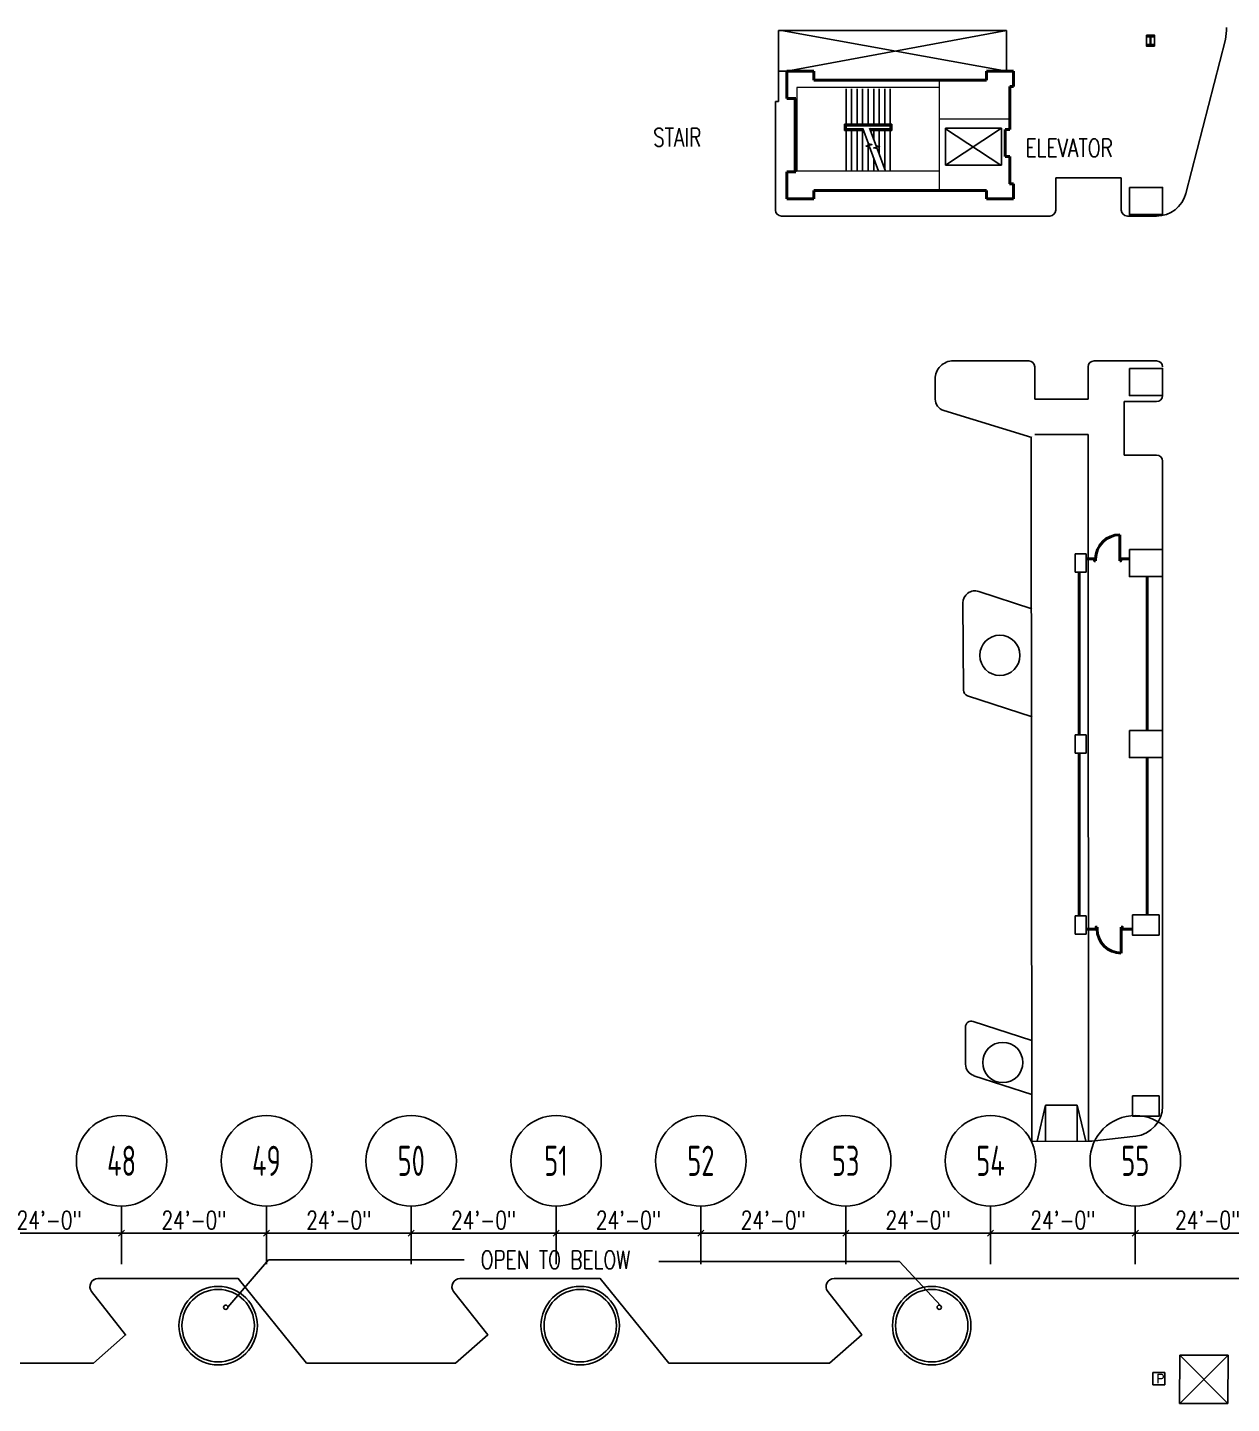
# Model space of a CAD drawing. Extents: x -13345 to 10098, y -1643 to 9113.
# Drawn here: x -1285 to 1109, y 4095 to 6832 of the extents above; entities that cross this region are included whole.
import ezdxf
from ezdxf.enums import TextEntityAlignment as Align

# ---------------------------------------------------------------- set-up
doc = ezdxf.new("R2010")
doc.units = 0
doc.header["$LTSCALE"] = 192
doc.header["$MEASUREMENT"] = 0
doc.layers.get('0').update_dxf_attribs({"linetype": 'CONTINUOUS'})
doc.layers.get('DEFPOINTS').update_dxf_attribs({"linetype": 'CONTINUOUS'})
for name, color, linetype in [('ARCH-FEATURES', 2, 'CONTINUOUS'), ('ARCH-OPENINGS-BELOW', 1, 'CONTINUOUS'), ('ARCH-SITE-MISC', 8, 'CONTINUOUS'), ('ARCH-WALLS-EXTERIOR', 5, 'CONTINUOUS'), ('ARCH-WALLS-INTERIOR', 1, 'CONTINUOUS'), ('DIMENSIONS-STRUCTURAL-GRID', 9, 'CONTINUOUS'), ('STRUCTURAL-COLUMNS', 3, 'CONTINUOUS'), ('STRUCTURAL-GRID-TAGS', 8, 'CONTINUOUS'), ('TEXT-GENERAL', 2, 'CONTINUOUS')]:
    doc.layers.add(name, color=color, linetype=linetype)
doc.layers.add('COMMON AREA FILL', color=7, linetype='CONTINUOUS', true_color=0xdedede)
doc.styles.add('DIM', font='dim', dxfattribs={"width": 0.75})
doc.styles.add('SIMPLEX', font='SIMPLEX.shx', dxfattribs={"width": 0.75})
doc.styles.get("Standard").update_dxf_attribs({"font": 'txt.shx', "width": 0.75})
doc.styles.add('STYLE1', font='simplex.shx')
doc.dimstyles.new('LOD-EX-GRID (with ticks)', dxfattribs={"dimscale": 0, "dimtxt": 36, "dimasz": 12, "dimexe": 12, "dimexo": 12, "dimgap": 8, "dimtad": 1, "dimdec": 0, "dimrnd": 0.0625, "dimzin": 3, "dimdsep": 46, "dimlunit": 4, "dimtxsty": 'Standard', "dimblk1": 'OBLIQUE', "dimblk2": 'OBLIQUE', "dimsah": 1, "dimcen": 0, "dimclrt": 256, "dimadec": 0, "dimazin": 0, "dimtfac": 6, "dimtdec": 0, "dimtofl": 0, "dimtmove": 1, "dimatfit": 3, "dimldrblk": 'OBLIQUE', "dimfxl": 1, "dimfrac": 2, "dimtolj": 1, "dimtzin": 3, "dimarcsym": 0})

# ---------------------------------------------------------------- blocks, each defined once
blk = doc.blocks.new('UNITSQUARE')
for p, q in [((1, 1), (0, 1)), ((0, 1), (0, 0)), ((1, 0), (1, 1)), ((0, 0), (1, 0))]:
    blk.add_line(p, q)
blk = doc.blocks.new('PHONE')
for p, q in [((-12, 12), (-12, -12)), ((-12, 12), (12, 12)), ((12, 12), (12, -12)), ((-12, -12), (12, -12))]:
    blk.add_line(p, q)
at = {"style": 'STYLE1'}
blk.add_text('P', height=18, dxfattribs=at).set_placement((-5.2, -9.1))
blk = doc.blocks.new('SYMB-W18ColBP_65')
at = {"layer": 'STRUCTURAL-COLUMNS', "flags": 128}
blk.add_lwpolyline([(-75, 113), (75, 113), (75, 94), (6, 94), (6, -94), (75, -94), (75, -112), (-75, -112), (-75, -94), (-6, -94), (-6, 94), (-75, 94), (-75, 113)], dxfattribs=at)
at = {"layer": 'STRUCTURAL-COLUMNS'}
blk.add_point((0, 0), dxfattribs=at)
blk.add_3dface([(-100, 138), (100, 138), (100, -137), (-100, -137)], dxfattribs=at)
blk = doc.blocks.new('COLNUMC')
at = {"linetype": 'Continuous'}
blk.add_circle((0, 0), 90, dxfattribs=at)
at = {"linetype": 'Continuous', "style": 'DIM', "width": 0.75}
blk.add_attdef('COLUMN', text='', height=60, dxfattribs=at).set_placement((0, 0), align=Align.MIDDLE)
blk = doc.blocks.new('_OBLIQUE')
at = {"color": 0, "linetype": 'ByBlock'}
blk.add_line((-0.5, -0.5), (0.5, 0.5), dxfattribs=at)
blk = doc.blocks.new('*D69')
at = {"layer": 'DEFPOINTS', "color": 0, "transparency": 16777216}
for p in [(-1097.9, 4433.7), (-1385.9, 4429.9), (-1097.9, 4429.9)]:
    blk.add_point(p, dxfattribs=at)
at = {"layer": 'DIMENSIONS-STRUCTURAL-GRID', "color": 0, "lineweight": -2, "transparency": 16777216}
for p, q in [((-1385.9, 4441.9), (-1385.9, 4445.7)), ((-1385.9, 4433.7), (-1097.9, 4433.7)), ((-1097.9, 4441.9), (-1097.9, 4445.7))]:
    blk.add_line(p, q, dxfattribs=at)
at = {"layer": 'DIMENSIONS-STRUCTURAL-GRID', "color": 0, "lineweight": -2, "transparency": 16777216, "xscale": 12, "yscale": 12, "zscale": 12, "rotation": 180}
blk.add_blockref('_OBLIQUE', (-1385.9, 4433.7), dxfattribs=at)
at = {"layer": 'DIMENSIONS-STRUCTURAL-GRID', "color": 0, "lineweight": -2, "transparency": 16777216, "xscale": 12, "yscale": 12, "zscale": 12}
blk.add_blockref('_OBLIQUE', (-1097.9, 4433.7), dxfattribs=at)
at = {"layer": 'DIMENSIONS-STRUCTURAL-GRID', "transparency": 16777216, "insert": (-1241.9, 4459.7), "char_height": 36, "attachment_point": 5}
blk.add_mtext('\\A1;24\'-0"', dxfattribs=at)
blk = doc.blocks.new('*D70')
at = {"layer": 'DEFPOINTS', "color": 0, "transparency": 16777216}
for p in [(-809.9, 4433.7), (-1097.9, 4429.9), (-809.9, 4429.9)]:
    blk.add_point(p, dxfattribs=at)
at = {"layer": 'DIMENSIONS-STRUCTURAL-GRID', "color": 0, "lineweight": -2, "transparency": 16777216}
for p, q in [((-1097.9, 4441.9), (-1097.9, 4445.7)), ((-1097.9, 4433.7), (-809.9, 4433.7)), ((-809.9, 4441.9), (-809.9, 4445.7))]:
    blk.add_line(p, q, dxfattribs=at)
at = {"layer": 'DIMENSIONS-STRUCTURAL-GRID', "color": 0, "lineweight": -2, "transparency": 16777216, "xscale": 12, "yscale": 12, "zscale": 12, "rotation": 180}
blk.add_blockref('_OBLIQUE', (-1097.9, 4433.7), dxfattribs=at)
at = {"layer": 'DIMENSIONS-STRUCTURAL-GRID', "color": 0, "lineweight": -2, "transparency": 16777216, "xscale": 12, "yscale": 12, "zscale": 12}
blk.add_blockref('_OBLIQUE', (-809.9, 4433.7), dxfattribs=at)
at = {"layer": 'DIMENSIONS-STRUCTURAL-GRID', "transparency": 16777216, "insert": (-953.9, 4459.7), "char_height": 36, "attachment_point": 5}
blk.add_mtext('\\A1;24\'-0"', dxfattribs=at)
blk = doc.blocks.new('*D71')
at = {"layer": 'DEFPOINTS', "color": 0, "transparency": 16777216}
for p in [(-521.9, 4433.7), (-809.9, 4429.9), (-521.9, 4429.9)]:
    blk.add_point(p, dxfattribs=at)
at = {"layer": 'DIMENSIONS-STRUCTURAL-GRID', "color": 0, "lineweight": -2, "transparency": 16777216}
for p, q in [((-809.9, 4441.9), (-809.9, 4445.7)), ((-809.9, 4433.7), (-521.9, 4433.7)), ((-521.9, 4441.9), (-521.9, 4445.7))]:
    blk.add_line(p, q, dxfattribs=at)
at = {"layer": 'DIMENSIONS-STRUCTURAL-GRID', "color": 0, "lineweight": -2, "transparency": 16777216, "xscale": 12, "yscale": 12, "zscale": 12, "rotation": 180}
blk.add_blockref('_OBLIQUE', (-809.9, 4433.7), dxfattribs=at)
at = {"layer": 'DIMENSIONS-STRUCTURAL-GRID', "color": 0, "lineweight": -2, "transparency": 16777216, "xscale": 12, "yscale": 12, "zscale": 12}
blk.add_blockref('_OBLIQUE', (-521.9, 4433.7), dxfattribs=at)
at = {"layer": 'DIMENSIONS-STRUCTURAL-GRID', "transparency": 16777216, "insert": (-665.9, 4459.7), "char_height": 36, "attachment_point": 5}
blk.add_mtext('\\A1;24\'-0"', dxfattribs=at)
blk = doc.blocks.new('*D72')
at = {"layer": 'DEFPOINTS', "color": 0, "transparency": 16777216}
for p in [(-233.9, 4433.7), (-521.9, 4429.9), (-233.9, 4429.9)]:
    blk.add_point(p, dxfattribs=at)
at = {"layer": 'DIMENSIONS-STRUCTURAL-GRID', "color": 0, "lineweight": -2, "transparency": 16777216}
for p, q in [((-521.9, 4441.9), (-521.9, 4445.7)), ((-521.9, 4433.7), (-233.9, 4433.7)), ((-233.9, 4441.9), (-233.9, 4445.7))]:
    blk.add_line(p, q, dxfattribs=at)
at = {"layer": 'DIMENSIONS-STRUCTURAL-GRID', "color": 0, "lineweight": -2, "transparency": 16777216, "xscale": 12, "yscale": 12, "zscale": 12, "rotation": 180}
blk.add_blockref('_OBLIQUE', (-521.9, 4433.7), dxfattribs=at)
at = {"layer": 'DIMENSIONS-STRUCTURAL-GRID', "color": 0, "lineweight": -2, "transparency": 16777216, "xscale": 12, "yscale": 12, "zscale": 12}
blk.add_blockref('_OBLIQUE', (-233.9, 4433.7), dxfattribs=at)
at = {"layer": 'DIMENSIONS-STRUCTURAL-GRID', "transparency": 16777216, "insert": (-377.9, 4459.7), "char_height": 36, "attachment_point": 5}
blk.add_mtext('\\A1;24\'-0"', dxfattribs=at)
blk = doc.blocks.new('*D73')
at = {"layer": 'DEFPOINTS', "color": 0, "transparency": 16777216}
for p in [(54.1, 4433.7), (-233.9, 4429.9), (54.1, 4429.9)]:
    blk.add_point(p, dxfattribs=at)
at = {"layer": 'DIMENSIONS-STRUCTURAL-GRID', "color": 0, "lineweight": -2, "transparency": 16777216}
for p, q in [((-233.9, 4441.9), (-233.9, 4445.7)), ((-233.9, 4433.7), (54.1, 4433.7)), ((54.1, 4441.9), (54.1, 4445.7))]:
    blk.add_line(p, q, dxfattribs=at)
at = {"layer": 'DIMENSIONS-STRUCTURAL-GRID', "color": 0, "lineweight": -2, "transparency": 16777216, "xscale": 12, "yscale": 12, "zscale": 12, "rotation": 180}
blk.add_blockref('_OBLIQUE', (-233.9, 4433.7), dxfattribs=at)
at = {"layer": 'DIMENSIONS-STRUCTURAL-GRID', "color": 0, "lineweight": -2, "transparency": 16777216, "xscale": 12, "yscale": 12, "zscale": 12}
blk.add_blockref('_OBLIQUE', (54.1, 4433.7), dxfattribs=at)
at = {"layer": 'DIMENSIONS-STRUCTURAL-GRID', "transparency": 16777216, "insert": (-89.9, 4459.7), "char_height": 36, "attachment_point": 5}
blk.add_mtext('\\A1;24\'-0"', dxfattribs=at)
blk = doc.blocks.new('*D74')
at = {"layer": 'DEFPOINTS', "color": 0, "transparency": 16777216}
for p in [(342.1, 4433.7), (54.1, 4429.9), (342.1, 4429.9)]:
    blk.add_point(p, dxfattribs=at)
at = {"layer": 'DIMENSIONS-STRUCTURAL-GRID', "color": 0, "lineweight": -2, "transparency": 16777216}
for p, q in [((54.1, 4441.9), (54.1, 4445.7)), ((54.1, 4433.7), (342.1, 4433.7)), ((342.1, 4441.9), (342.1, 4445.7))]:
    blk.add_line(p, q, dxfattribs=at)
at = {"layer": 'DIMENSIONS-STRUCTURAL-GRID', "color": 0, "lineweight": -2, "transparency": 16777216, "xscale": 12, "yscale": 12, "zscale": 12, "rotation": 180}
blk.add_blockref('_OBLIQUE', (54.1, 4433.7), dxfattribs=at)
at = {"layer": 'DIMENSIONS-STRUCTURAL-GRID', "color": 0, "lineweight": -2, "transparency": 16777216, "xscale": 12, "yscale": 12, "zscale": 12}
blk.add_blockref('_OBLIQUE', (342.1, 4433.7), dxfattribs=at)
at = {"layer": 'DIMENSIONS-STRUCTURAL-GRID', "transparency": 16777216, "insert": (198.1, 4459.7), "char_height": 36, "attachment_point": 5}
blk.add_mtext('\\A1;24\'-0"', dxfattribs=at)
blk = doc.blocks.new('*D75')
at = {"layer": 'DEFPOINTS', "color": 0, "transparency": 16777216}
for p in [(630.1, 4433.7), (342.1, 4429.9), (630.1, 4429.9)]:
    blk.add_point(p, dxfattribs=at)
at = {"layer": 'DIMENSIONS-STRUCTURAL-GRID', "color": 0, "lineweight": -2, "transparency": 16777216}
for p, q in [((342.1, 4441.9), (342.1, 4445.7)), ((342.1, 4433.7), (630.1, 4433.7)), ((630.1, 4441.9), (630.1, 4445.7))]:
    blk.add_line(p, q, dxfattribs=at)
at = {"layer": 'DIMENSIONS-STRUCTURAL-GRID', "color": 0, "lineweight": -2, "transparency": 16777216, "xscale": 12, "yscale": 12, "zscale": 12, "rotation": 180}
blk.add_blockref('_OBLIQUE', (342.1, 4433.7), dxfattribs=at)
at = {"layer": 'DIMENSIONS-STRUCTURAL-GRID', "color": 0, "lineweight": -2, "transparency": 16777216, "xscale": 12, "yscale": 12, "zscale": 12}
blk.add_blockref('_OBLIQUE', (630.1, 4433.7), dxfattribs=at)
at = {"layer": 'DIMENSIONS-STRUCTURAL-GRID', "transparency": 16777216, "insert": (486.1, 4459.7), "char_height": 36, "attachment_point": 5}
blk.add_mtext('\\A1;24\'-0"', dxfattribs=at)
blk = doc.blocks.new('*D76')
at = {"layer": 'DEFPOINTS', "color": 0, "transparency": 16777216}
for p in [(918.1, 4433.7), (630.1, 4429.9), (918.1, 4429.9)]:
    blk.add_point(p, dxfattribs=at)
at = {"layer": 'DIMENSIONS-STRUCTURAL-GRID', "color": 0, "lineweight": -2, "transparency": 16777216}
for p, q in [((630.1, 4441.9), (630.1, 4445.7)), ((630.1, 4433.7), (918.1, 4433.7)), ((918.1, 4441.9), (918.1, 4445.7))]:
    blk.add_line(p, q, dxfattribs=at)
at = {"layer": 'DIMENSIONS-STRUCTURAL-GRID', "color": 0, "lineweight": -2, "transparency": 16777216, "xscale": 12, "yscale": 12, "zscale": 12, "rotation": 180}
blk.add_blockref('_OBLIQUE', (630.1, 4433.7), dxfattribs=at)
at = {"layer": 'DIMENSIONS-STRUCTURAL-GRID', "color": 0, "lineweight": -2, "transparency": 16777216, "xscale": 12, "yscale": 12, "zscale": 12}
blk.add_blockref('_OBLIQUE', (918.1, 4433.7), dxfattribs=at)
at = {"layer": 'DIMENSIONS-STRUCTURAL-GRID', "transparency": 16777216, "insert": (774.1, 4459.7), "char_height": 36, "attachment_point": 5}
blk.add_mtext('\\A1;24\'-0"', dxfattribs=at)
blk = doc.blocks.new('*D77')
at = {"layer": 'DEFPOINTS', "color": 0, "transparency": 16777216}
for p in [(1206.1, 4433.7), (918.1, 4429.9), (1206.1, 4429.9)]:
    blk.add_point(p, dxfattribs=at)
at = {"layer": 'DIMENSIONS-STRUCTURAL-GRID', "color": 0, "lineweight": -2, "transparency": 16777216}
for p, q in [((918.1, 4441.9), (918.1, 4445.7)), ((918.1, 4433.7), (1206.1, 4433.7)), ((1206.1, 4441.9), (1206.1, 4445.7))]:
    blk.add_line(p, q, dxfattribs=at)
at = {"layer": 'DIMENSIONS-STRUCTURAL-GRID', "color": 0, "lineweight": -2, "transparency": 16777216, "xscale": 12, "yscale": 12, "zscale": 12, "rotation": 180}
blk.add_blockref('_OBLIQUE', (918.1, 4433.7), dxfattribs=at)
at = {"layer": 'DIMENSIONS-STRUCTURAL-GRID', "color": 0, "lineweight": -2, "transparency": 16777216, "xscale": 12, "yscale": 12, "zscale": 12}
blk.add_blockref('_OBLIQUE', (1206.1, 4433.7), dxfattribs=at)
at = {"layer": 'DIMENSIONS-STRUCTURAL-GRID', "transparency": 16777216, "insert": (1062.1, 4459.7), "char_height": 36, "attachment_point": 5}
blk.add_mtext('\\A1;24\'-0"', dxfattribs=at)

msp = doc.modelspace()

# ---------------------------------------------------------------- linework, layer by layer
at = {"layer": 'ARCH-FEATURES'}
for p, q in [((661.8, 6825.8), (208.2, 6825.8)), ((214.2, 6825.8), (661.8, 6744.8)), ((661.8, 6825.8), (224.8, 6744.8)), ((661.8, 6744.8), (661.8, 6825.8)), ((342.8, 6639.3), (342.8, 6709.9)), ((353.8, 6639.3), (353.8, 6709.9)), ((364.8, 6639.3), (364.8, 6709.9)), ((375.8, 6639.3), (375.8, 6709.9)), ((386.8, 6639.3), (386.8, 6709.9)), ((397.8, 6639.3), (397.8, 6709.9)), ((408.8, 6639.3), (408.8, 6709.9)), ((419.8, 6639.3), (419.8, 6709.9)), ((430.8, 6639.3), (430.8, 6709.9)), ((433.8, 6639.3), (339.8, 6639.3)), ((339.8, 6627.3), (339.8, 6639.3)), ((377.4, 6627.3), (339.8, 6627.3)), ((432.3, 6637.8), (341.3, 6637.8)), ((341.3, 6628.8), (341.3, 6637.8)), ((376.9, 6628.8), (341.3, 6628.8)), ((342.8, 6628.8), (342.8, 6637.8)), ((430.8, 6636.3), (342.8, 6636.3)), ((376.3, 6630.3), (342.8, 6630.3)), ((342.8, 6627.3), (342.8, 6546.3)), ((353.8, 6637.8), (353.8, 6636.3)), ((353.8, 6628.8), (353.8, 6630.3)), ((353.8, 6546.3), (353.8, 6627.3)), ((364.8, 6637.8), (364.8, 6636.3)), ((364.8, 6628.8), (364.8, 6630.3)), ((364.8, 6546.3), (364.8, 6627.3)), ((375.8, 6637.8), (375.8, 6636.3)), ((375.8, 6628.8), (375.8, 6630.3)), ((375.8, 6546.3), (375.8, 6627.3)), ((386.8, 6637.8), (386.8, 6636.3)), ((430.8, 6630.3), (390.3, 6630.3)), ((432.3, 6628.8), (390.8, 6628.8)), ((433.8, 6627.3), (391.4, 6627.3)), ((397.8, 6637.8), (397.8, 6636.3)), ((397.8, 6628.8), (397.8, 6630.3)), ((397.8, 6609.6), (397.8, 6627.3)), ((408.8, 6637.8), (408.8, 6636.3)), ((408.8, 6628.8), (408.8, 6630.3)), ((408.8, 6579.7), (408.8, 6627.3)), ((419.8, 6637.8), (419.8, 6636.3)), ((419.8, 6628.8), (419.8, 6630.3)), ((419.8, 6549.8), (419.8, 6627.3)), ((430.8, 6637.8), (430.8, 6636.3)), ((430.8, 6636.3), (430.8, 6630.3)), ((430.8, 6628.8), (430.8, 6630.3)), ((430.8, 6546.3), (430.8, 6627.3)), ((432.3, 6628.8), (432.3, 6637.8)), ((433.8, 6627.3), (433.8, 6639.3)), ((652, 6631.5), (540.9, 6631.5)), ((540.9, 6558), (540.9, 6631.5)), ((652, 6631.5), (540.9, 6558.1)), ((650.5, 6558), (540.9, 6630.4)), ((652, 6558), (652, 6631.5)), ((386.8, 6597.1), (386.8, 6601.7)), ((386.8, 6546.3), (386.8, 6595.2)), ((397.8, 6546.3), (397.8, 6571.7)), ((540.9, 6558), (652, 6558)), ((1006.3, 4095.4), (1102.5, 4191.1)), ((1006.5, 4191.4), (1102.3, 4095.1))]:
    msp.add_line(p, q, dxfattribs=at)
at = {"layer": 'ARCH-FEATURES', "flags": 128}
for points in [[(376.1, 6631), (387.4, 6600.3), (394.2, 6599.1), (382.6, 6595.9), (389.4, 6594.8), (407.2, 6546.3)], [(389.7, 6631.9), (402.6, 6596.6), (409.4, 6595.4), (397.8, 6592.3), (404.6, 6591.1), (421.1, 6546.3)]]:
    msp.add_lwpolyline(points, dxfattribs=at)
at = {"layer": 'ARCH-FEATURES'}
for centre in [(648.7, 5583.1), (654.5, 4773.3)]:
    msp.add_circle(centre, 40, dxfattribs=at)
at = {"layer": 'ARCH-OPENINGS-BELOW'}
for centre, radius in [((-905.9, 4249.9), 78), ((-185.9, 4249.9), 78), ((513.2, 4249.9), 78), ((-905.9, 4249.9), 72), ((-185.9, 4249.9), 72), ((513.2, 4249.9), 72)]:
    msp.add_circle(centre, radius, dxfattribs=at)
at = {"layer": 'ARCH-SITE-MISC'}
for p, q in [((208.2, 6825.8), (208.2, 6684.8)), ((1097.6, 6808.2), (1018.3, 6501.8)), ((224.8, 6744.8), (208.2, 6744.8)), ((202.2, 6684.8), (202.2, 6468.8)), ((202.2, 6684.8), (208.2, 6684.8)), ((759.8, 6468.8), (759.8, 6532.8)), ((759.8, 6532.8), (890.2, 6532.8)), ((890.2, 6468.8), (890.2, 6532.8)), ((747.8, 6456.8), (214.2, 6456.8)), ((960.3, 6456.8), (902.2, 6456.8)), ((706, 6168.8), (556, 6168.8)), ((960.2, 6168.8), (836.3, 6168.8)), ((520.1, 6092.8), (520, 6132.7)), ((718, 6156.8), (718, 6092.8)), ((824.3, 6156.8), (824.3, 6092.8)), ((824.3, 6092.8), (718, 6092.8)), ((960.2, 6087.8), (896.2, 6087.8)), ((896.2, 6087.8), (896.2, 5981.4)), ((712.1, 6016.5), (537.1, 6069.9)), ((718.1, 6022.2), (824.4, 6022.2)), ((824.6, 5825.7), (824.4, 6022.2)), ((710.7, 6017), (712.3, 4616.1)), ((960.2, 5981.4), (896.2, 5981.4)), ((972.2, 5970.3), (972.2, 4686.4)), ((824.6, 5825.7), (825.1, 4616.8)), ((712.5, 5675.7), (606.6, 5710.3)), ((576.3, 5514.1), (575.3, 5687.4)), ((584.5, 5502.8), (712.7, 5460.9)), ((824.7, 4971.6), (825.1, 4616.8)), ((595.8, 4854.9), (712, 4816.9)), ((580.2, 4843.5), (580.6, 4769.7)), ((712.2, 4709.5), (597.1, 4747.1)), ((723, 4617.1), (739.7, 4688.2)), ((739.7, 4688.2), (739.5, 4617)), ((739.7, 4688.2), (802.5, 4688.6)), ((802.5, 4688.6), (802.4, 4616.9)), ((802.5, 4688.6), (819.5, 4616.9)), ((831.3, 4616.8), (918.9, 4626.7)), ((831.3, 4616.8), (712.3, 4616.1)), ((831.3, 4616.8), (825.1, 4616.8)), ((-1145, 4343.6), (-865.9, 4343.6)), ((-729.9, 4175.6), (-865.9, 4343.6)), ((-425, 4343.6), (-145.9, 4343.6)), ((-9.9, 4175.6), (-145.9, 4343.6)), ((319, 4343.6), (918.1, 4343.6)), ((2192.3, 4343.6), (918.1, 4343.6)), ((-1089.9, 4231.6), (-1157.6, 4317.7)), ((-369.9, 4231.6), (-437.6, 4317.7)), ((374.1, 4231.6), (306.4, 4317.7)), ((-1089.9, 4231.6), (-1153.9, 4175.6)), ((-369.9, 4231.6), (-433.9, 4175.6)), ((374.1, 4231.6), (310.1, 4175.6)), ((-1449.9, 4175.6), (-1153.9, 4175.6)), ((-729.9, 4175.6), (-433.9, 4175.6)), ((-9.9, 4175.6), (310.1, 4175.6))]:
    msp.add_line(p, q, dxfattribs=at)
for centre, radius, start, end in [((960.3, 6516.8), 60, 270, 345.5059), ((747.8, 6468.8), 12, 270, 0), ((556, 6132.8), 36, 90, 180.062), ((836.3, 6156.8), 12, 90, 180), ((960.2, 5969.4), 12, 0, 90), ((599.2, 5687.6), 23.9, 71.8983, 180.3332), ((588.2, 5514.1), 12, 180.335, 251.9001), ((592.1, 4843.5), 12, 71.8974, 180.3324), ((604.5, 4769.9), 23.9, 180.3335, 251.8986), ((-1145, 4327.6), 16, 90, 218.1572), ((-425, 4327.6), 16, 90, 218.1572), ((319, 4327.6), 16, 90, 218.1572)]:
    msp.add_arc(centre, radius, start, end, dxfattribs=at)
at = {"layer": 'ARCH-SITE-MISC', "extrusion": (0, 0, -1)}
for centre, radius, start, end in [((-214.2, 6468.8), 12, 270, 0), ((-902.2, 6468.8), 12, 270, 0), ((-706, 6156.8), 12, 90, 180), ((-960.2, 6156.8), 12, 90, 180), ((-544.1, 6092.9), 24, 286.9516, 359.938), ((-960.2, 6099.8), 12, 180, 270), ((-912.2, 4686.4), 60, 180, 263.5317)]:
    msp.add_arc(centre, radius, start, end, dxfattribs=at)
msp.add_ellipse((607.2, 6891.9), major_axis=(0, -660.9), ratio=0.74812, start_param=4.803432, end_param=4.839383, dxfattribs=at)
at = {"layer": 'ARCH-WALLS-EXTERIOR', "lineweight": 40}
for p, q in [((224.8, 6744.8), (278.8, 6744.8)), ((224.8, 6744.8), (224.8, 6690.8)), ((278.8, 6744.8), (278.8, 6726.8)), ((675.8, 6744.8), (621.8, 6744.8)), ((621.8, 6744.8), (621.8, 6726.8)), ((675.8, 6744.8), (675.8, 6714.8)), ((278.8, 6726.8), (621.8, 6726.8)), ((668.8, 6629.2), (668.8, 6714.8)), ((675.8, 6714.8), (668.8, 6714.8)), ((224.8, 6690.8), (242.8, 6690.8)), ((241.8, 6690.8), (241.8, 6544.8)), ((659.5, 6575.3), (659.5, 6629.2)), ((668.8, 6629.2), (659.5, 6629.2)), ((668.8, 6575.3), (659.5, 6575.3)), ((668.8, 6520.8), (668.8, 6575.3)), ((224.8, 6490.8), (224.8, 6544.8)), ((224.8, 6544.8), (242.8, 6544.8)), ((675.8, 6520.8), (667.8, 6520.8)), ((675.8, 6490.8), (675.8, 6520.8)), ((224.8, 6490.8), (278.8, 6490.8)), ((278.8, 6507.8), (621.8, 6507.8)), ((278.8, 6490.8), (278.8, 6507.8)), ((621.8, 6490.8), (621.8, 6507.8)), ((675.8, 6490.8), (621.8, 6490.8)), ((887.1, 5822.8, 0), (887.1, 5774.8, 0)), ((820.2, 5774.8, 0), (836.2, 5774.8, 0)), ((905.2, 5774.8, 0), (888.2, 5774.8, 0)), ((806.2, 5748.8, 0), (806.2, 5424.8, 0)), ((941.8, 5434.8, 0), (941.8, 5739.8, 0)), ((806.2, 5388.8, 0), (806.2, 5064.8, 0)), ((941.8, 5067.8, 0), (941.8, 5379.8, 0)), ((821.2, 5038.8, 0), (841.2, 5038.8, 0)), ((890.2, 4990.8, 0), (890.2, 5038.8, 0)), ((911.2, 5038.8, 0), (891.2, 5038.8, 0))]:
    msp.add_line(p, q, dxfattribs=at)
msp.add_arc((887.1, 5774.8, 0), 48, 90.0007, 180.0007, dxfattribs=at)
at = {"layer": 'ARCH-WALLS-EXTERIOR', "lineweight": 40, "extrusion": (0, 0, -1)}
msp.add_arc((-890.2, 5038.8, 0), 48, 270.0007, 0.0007, dxfattribs=at)
at = {"layer": 'ARCH-WALLS-EXTERIOR', "lineweight": 40}
for points in [[(839.2, 5770.8, 0), (837.2, 5770.8, 0), (837.2, 5774.8, 0), (839.2, 5774.8, 0)], [(887.2, 5770.8, 0), (889.2, 5770.8, 0), (889.2, 5774.8, 0), (887.2, 5774.8, 0)], [(842.2, 5042.8, 0), (840.2, 5042.8, 0), (840.2, 5038.8, 0), (842.2, 5038.8, 0)], [(890.2, 5042.8, 0), (892.2, 5042.8, 0), (892.2, 5038.8, 0), (890.2, 5038.8, 0)]]:
    msp.add_3dface(points, dxfattribs=at)
at = {"layer": 'ARCH-WALLS-INTERIOR', "linetype": 'Continuous', "lineweight": 0}
for p, q in [((528.8, 6712.2), (244.8, 6712.2)), ((244.8, 6712.2), (244.8, 6546.2)), ((528.8, 6507.8), (528.8, 6726.8)), ((668.8, 6649.8), (528.8, 6649.8)), ((528.8, 6546.2), (244.8, 6546.2))]:
    msp.add_line(p, q, dxfattribs=at)
at = {"layer": 'COMMON AREA FILL'}
msp.add_lwpolyline([(2818.8, 4343.6), (319, 4343.6, 0.625824), (306.4, 4317.7), (374.1, 4231.6), (310.1, 4175.6), (-9.9, 4175.6), (-145.9, 4343.6), (-425, 4343.6, 0.625824), (-437.6, 4317.7), (-369.9, 4231.6), (-433.9, 4175.6), (-729.9, 4175.6), (-865.9, 4343.6), (-1145, 4343.6, 0.625824), (-1157.6, 4317.7), (-1089.9, 4231.6), (-1153.9, 4175.6), (-1449.9, 4175.6)], format="xyb", dxfattribs=at)
for centre in [(-905.9, 4249.9), (-185.9, 4249.9), (513.2, 4249.9)]:
    msp.add_circle(centre, 78, dxfattribs=at)
at = {"layer": 'STRUCTURAL-COLUMNS'}
for p, q in [((798.2, 5748.8, 0), (798.2, 5784.8, 0)), ((798.2, 5784.8, 0), (820.2, 5784.8, 0)), ((820.2, 5748.8, 0), (820.2, 5784.8, 0)), ((820.2, 5748.8, 0), (820.2, 5776.8, 0)), ((820.2, 5748.8, 0), (798.2, 5748.8, 0)), ((820.2, 5748.8, 0), (806.2, 5748.8, 0)), ((798.2, 5424.8, 0), (798.2, 5388.8, 0)), ((820.2, 5424.8, 0), (798.2, 5424.8, 0)), ((820.2, 5424.8, 0), (820.2, 5388.8, 0)), ((798.2, 5388.8, 0), (820.2, 5388.8, 0)), ((798.2, 5064.8, 0), (798.2, 5028.8, 0)), ((820.2, 5064.8, 0), (798.2, 5064.8, 0)), ((820.2, 5064.8, 0), (806.2, 5064.8, 0)), ((820.2, 5064.8, 0), (820.2, 5028.8, 0)), ((820.2, 5064.8, 0), (820.2, 5036.8, 0)), ((798.2, 5028.8, 0), (820.2, 5028.8, 0))]:
    msp.add_line(p, q, dxfattribs=at)
for points in [[(906.2, 6513.8), (972.2, 6513.8), (972.2, 6459.8), (906.2, 6459.8)], [(906.2, 6153.8), (972.2, 6153.8), (972.2, 6099.8), (906.2, 6099.8)], [(906.2, 5793.8), (972.2, 5793.8), (972.2, 5739.8), (906.2, 5739.8)], [(906.2, 5433.8), (972.2, 5433.8), (972.2, 5379.8), (906.2, 5379.8)], [(912.2, 5066.8, 0), (965.2, 5066.8, 0), (965.2, 5026.8, 0), (912.2, 5026.8, 0)], [(912.2, 4706.8), (965.2, 4706.8), (965.2, 4666.8), (912.2, 4666.8)]]:
    msp.add_3dface(points, dxfattribs=at)
at = {"layer": 'STRUCTURAL-GRID-TAGS'}
for p, q in [((-1097.9, 4487.8), (-1097.9, 4372)), ((-809.9, 4487.8), (-809.9, 4372)), ((-521.9, 4487.8), (-521.9, 4372)), ((-233.9, 4487.8), (-233.9, 4372)), ((54.1, 4487.8), (54.1, 4372)), ((342.1, 4487.8), (342.1, 4372)), ((630.1, 4487.8), (630.1, 4372)), ((918.1, 4487.8), (918.1, 4372))]:
    msp.add_line(p, q, dxfattribs=at)
at = {"layer": 'TEXT-GENERAL'}
for p, q in [((-805.9, 4380.8), (-886.7, 4286.6)), ((-416.9, 4380.8), (-805.9, 4380.8)), ((-29.6, 4377.8), (449, 4377.8)), ((449, 4377.8), (531.1, 4289.6))]:
    msp.add_line(p, q, dxfattribs=at)
for centre in [(-890.9, 4286.6), (528.1, 4286.6)]:
    msp.add_circle(centre, 4.24, dxfattribs=at)

# ---------------------------------------------------------------- block references
at = {"layer": 'ARCH-FEATURES', "xscale": -95.99999999999999, "yscale": -95.99999999999999, "zscale": 12, "rotation": 89.8435444484306}
msp.add_blockref('UNITSQUARE', (1006.5, 4191.4), dxfattribs=at)
at = {"layer": 'ARCH-FEATURES'}
msp.add_blockref('PHONE', (965, 4144.4), dxfattribs=at)
at = {"layer": 'STRUCTURAL-COLUMNS', "xscale": 0.07999999999992724, "yscale": 0.07999999999992724, "zscale": 0.07999999999992724}
msp.add_blockref('SYMB-W18ColBP_65', (948.2, 6805.8), dxfattribs=at)
at = {"layer": 'STRUCTURAL-GRID-TAGS'}
for p, values in [((-1097.9, 4577.8), {'COLUMN': '48'}), ((-809.9, 4577.8), {'COLUMN': '49'}), ((-521.9, 4577.8), {'COLUMN': '50'}), ((-233.9, 4577.8), {'COLUMN': '51'}), ((54.1, 4577.8), {'COLUMN': '52'}), ((342.1, 4577.8), {'COLUMN': '53'}), ((630.1, 4577.8), {'COLUMN': '54'}), ((918.1, 4577.8), {'COLUMN': '55'})]:
    msp.add_blockref('COLNUMC', p, dxfattribs=at).add_auto_attribs(values)

# ---------------------------------------------------------------- texts
at = {"layer": 'TEXT-GENERAL', "style": 'SIMPLEX', "width": 0.75}
for s, p in [('STAIR', (7.1, 6613.4)), ('ELEVATOR', (786.6, 6592.3))]:
    msp.add_text(s, height=36, dxfattribs=at).set_placement(p, align=Align.MIDDLE_CENTER)
msp.add_text('OPEN TO BELOW', height=36, dxfattribs=at).set_placement((-383.9, 4362.8))

# ---------------------------------------------------------------- dimensions: what is measured, and where the dimension line sits
at = {"layer": 'DIMENSIONS-STRUCTURAL-GRID'}
for base, p1, p2, picture, middle in [((-1097.9, 4433.7), (-1385.9, 4429.9), (-1097.9, 4429.9), '*D69', (-1241.9, 4459.7)), ((-809.9, 4433.7), (-1097.9, 4429.9), (-809.9, 4429.9), '*D70', (-953.9, 4459.7)), ((-521.9, 4433.7), (-809.9, 4429.9), (-521.9, 4429.9), '*D71', (-665.9, 4459.7)), ((-233.9, 4433.7), (-521.9, 4429.9), (-233.9, 4429.9), '*D72', (-377.9, 4459.7)), ((54.1, 4433.7), (-233.9, 4429.9), (54.1, 4429.9), '*D73', (-89.9, 4459.7)), ((342.1, 4433.7), (54.1, 4429.9), (342.1, 4429.9), '*D74', (198.1, 4459.7)), ((630.1, 4433.7), (342.1, 4429.9), (630.1, 4429.9), '*D75', (486.1, 4459.7)), ((918.1, 4433.7), (630.1, 4429.9), (918.1, 4429.9), '*D76', (774.1, 4459.7)), ((1206.1, 4433.7), (918.1, 4429.9), (1206.1, 4429.9), '*D77', (1062.1, 4459.7))]:
    dim = msp.add_linear_dim(base=base, p1=p1, p2=p2, dimstyle='LOD-EX-GRID (with ticks)', override={"dimscale": 1}, dxfattribs=at)
    dim.commit()
    dim.dimension.update_dxf_attribs({"geometry": picture, "text_midpoint": middle})

doc.saveas('drawing.dxf')
